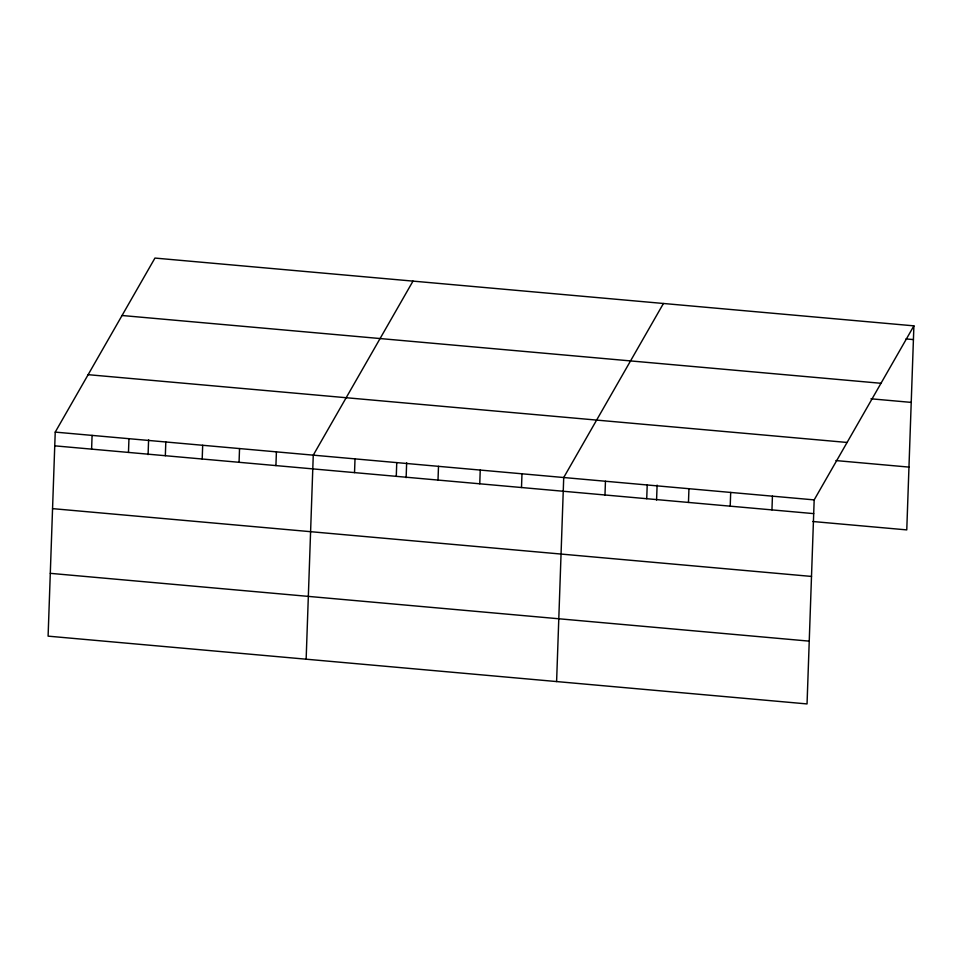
<?xml version="1.0" encoding="UTF-8"?>
<svg xmlns="http://www.w3.org/2000/svg" width="962" height="962" viewBox="0 0 962 962"><rect width="100%" height="100%" fill="white"/><g stroke="black" fill="none" stroke-linecap="round" stroke-linejoin="round"><path stroke-width="1.44" d="M55.231 432.106L48.1 636.147L807.046 703.931L814.177 499.891L913.9 325.853L154.954 258.069L55.231 432.106L814.177 499.891M91.606 449.122L92.087 435.389M128.475 452.417L128.956 438.684M148.088 454.629L148.605 439.682M165.332 455.711L165.813 441.979M202.2 459.006L202.681 445.274M239.057 462.301L239.538 448.569M275.926 465.584L276.407 451.851M306.144 659.198L313.263 455.146L412.999 281.108M354.533 472.607L355.014 458.874M396.272 476.334L396.753 462.602M406.132 477.681L406.649 462.734M438.011 480.062L438.492 466.329M479.761 483.79L480.242 470.057M521.5 487.53L521.981 473.785M556.601 681.565L563.72 477.513L663.443 303.487M604.978 494.985L605.459 481.253M646.729 498.713L647.21 484.98M656.577 500.048L657.106 485.101M688.467 502.441L688.948 488.708M730.206 506.168L730.687 492.436M771.957 509.896L772.426 496.164M913.9 325.853L906.769 529.894L812.854 521.512M905.963 338.925L913.419 339.586M122.042 315.5L880.988 383.285M870.971 398.797L911.23 402.393M88.131 374.675L847.089 442.46M835.918 460.57L908.97 467.099M54.75 445.839L813.696 513.624M52.549 508.633L811.507 576.43M50.289 573.34L809.246 641.137"/></g></svg>
